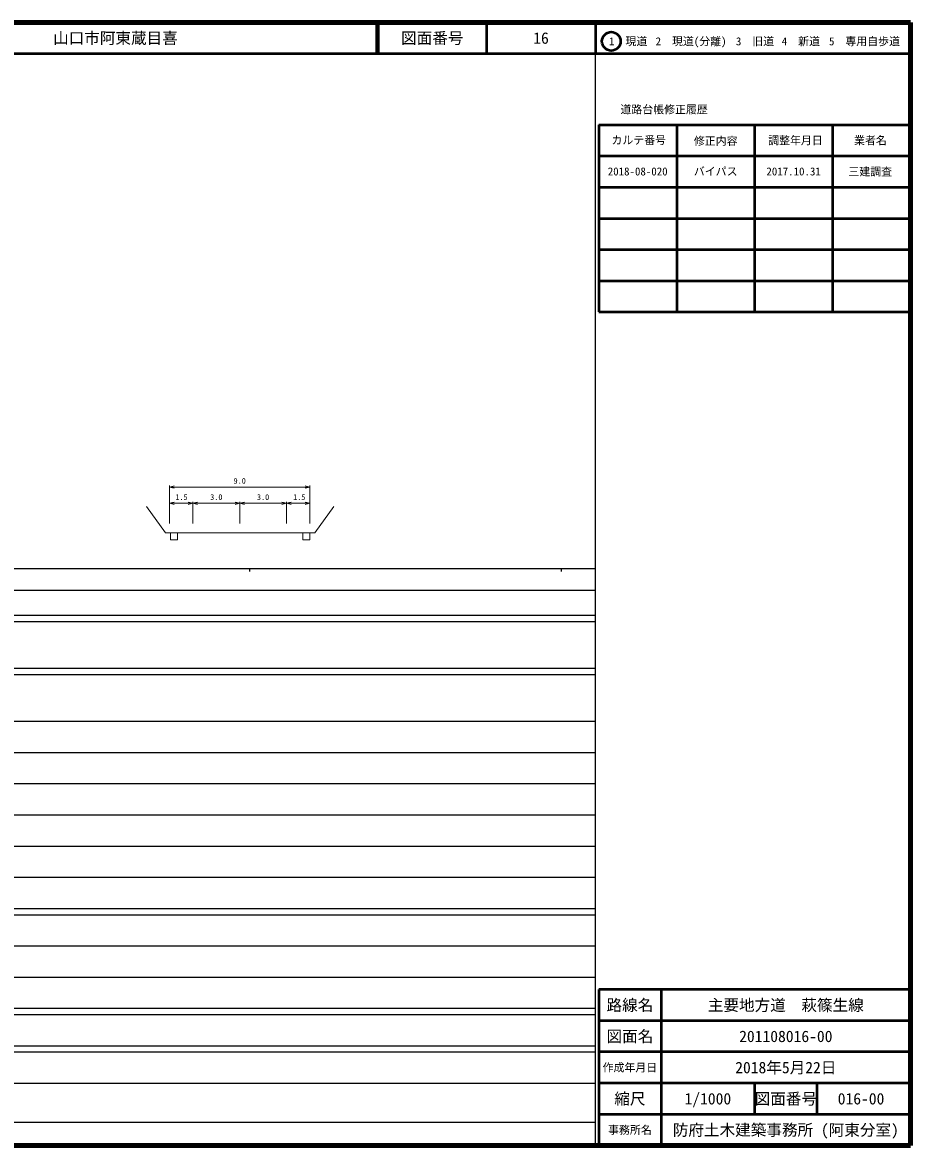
# Model space of a CAD drawing. Units: millimetres on the paper, enlarged 1000 times, with parts at other scales. Extents: x 40000 to 680000, y 20000 to 380000.
# Drawn here: x 395199 to 680000, y 20000 to 380000 of the extents above; entities that cross this region are included whole.
import ezdxf
from ezdxf.enums import TextEntityAlignment as Align

# ---------------------------------------------------------------- set-up
doc = ezdxf.new("R2010")
doc.units = ezdxf.units.MM
doc.header["$LTSCALE"] = 1000
for name, color, linetype, lineweight in [('M-BGD', 7, 'Continuous', 13), ('M-STR-HTXT', 7, 'Continuous', 13), ('M-TTL', 2, 'Continuous', 140), ('M-TTL-BAND', 7, 'Continuous', 25), ('M-TTL-FRAM', 2, 'Continuous', 50), ('M-TTL-LINE', 7, 'Continuous', 50)]:
    doc.layers.add(name, color=color, linetype=linetype, lineweight=lineweight)
doc.layers.add('M-TTL-TXT', color=7, linetype='Continuous')
doc.styles.add('ＭＳ ゴシック', font='')
doc.styles.get('ＭＳ ゴシック').set_extended_font_data('MS Gothic')

msp = doc.modelspace()

# ---------------------------------------------------------------- linework, layer by layer
at = {"layer": 'M-BGD'}
for p, q in [((442368, 231090), (443868, 231465)), ((442368, 231090), (487368, 231090)), ((442368, 231090), (443868, 230715)), ((487368, 231090), (485868, 231465)), ((487368, 231090), (485868, 230715)), ((487368, 219410), (487368, 231590)), ((434940, 224822), (441037, 216371)), ((442368, 219410), (442368, 226385)), ((442368, 225885), (443868, 226260)), ((442368, 225885), (449868, 225885)), ((442368, 225885), (443868, 225510)), ((449868, 225885), (448368, 226260)), ((449868, 225885), (448368, 225510)), ((449868, 219410), (449868, 226385)), ((449868, 219410), (449868, 226385)), ((449868, 225885), (451368, 226260)), ((449868, 225885), (464868, 225885)), ((449868, 225885), (451368, 225510)), ((464868, 225885), (463368, 226260)), ((464868, 225885), (463368, 225510)), ((464868, 219410), (464868, 226385)), ((464868, 219410), (464868, 226385)), ((464868, 225885), (466368, 226260)), ((464868, 225885), (479868, 225885)), ((464868, 225885), (466368, 225510)), ((479868, 225885), (478368, 226260)), ((479868, 225885), (478368, 225510)), ((479868, 219410), (479868, 226385)), ((479868, 219410), (479868, 226385)), ((479868, 225885), (481368, 226260)), ((479868, 225885), (487368, 225885)), ((479868, 225885), (481368, 225510)), ((487368, 225885), (485868, 226260)), ((487368, 225885), (485868, 225510)), ((487368, 219410), (487368, 226385)), ((441037, 216371), (442634, 216371)), ((442634, 216371), (442634, 214177)), ((442634, 216371), (444868, 216371)), ((449868, 216371), (444868, 216371)), ((444868, 214177), (444868, 216371)), ((464868, 216371), (449868, 216371)), ((479868, 216371), (464868, 216371)), ((485134, 216371), (479868, 216371)), ((485134, 216371), (485134, 214177)), ((485134, 216371), (487368, 216371)), ((487368, 216371), (488966, 216371)), ((487368, 214177), (487368, 216371)), ((442634, 214177), (444868, 214177)), ((485134, 214177), (487368, 214177))]:
    msp.add_line(p, q, dxfattribs=at)
at = {"layer": 'M-STR-HTXT'}
for p, q in [((442368, 219410), (442368, 231590)), ((487368, 219410), (487368, 226385)), ((495062, 224822), (488966, 216371))]:
    msp.add_line(p, q, dxfattribs=at)
at = {"layer": 'M-TTL'}
for p, q in [((680000, 380000), (40000, 380000)), ((680000, 20000), (680000, 380000)), ((40000, 20000), (680000, 20000))]:
    msp.add_line(p, q, dxfattribs=at)
at = {"layer": 'M-TTL-BAND'}
for p, q in [((579000, 20000), (579000, 370000)), ((40000, 205000), (579000, 205000)), ((468000, 205000), (468000, 204000)), ((568000, 205000), (568000, 204000)), ((68000, 198000), (579000, 198000)), ((40000, 190000), (579000, 190000)), ((40000, 188000), (579000, 188000)), ((40000, 173000), (579000, 173000)), ((40000, 171000), (579000, 171000)), ((40000, 156000), (579000, 156000)), ((46000, 146000), (579000, 146000)), ((52000, 136000), (579000, 136000)), ((46000, 126000), (579000, 126000)), ((52000, 116000), (579000, 116000)), ((46000, 106000), (579000, 106000)), ((40000, 96000), (579000, 96000)), ((40000, 94000), (579000, 94000)), ((49000, 84000), (579000, 84000)), ((40000, 74000), (579000, 74000)), ((40000, 64000), (579000, 64000)), ((40000, 62000), (579000, 62000)), ((40000, 52000), (579000, 52000)), ((40000, 50000), (579000, 50000)), ((40000, 40000), (579000, 40000)), ((68000, 27500), (579000, 27500))]:
    msp.add_line(p, q, dxfattribs=at)
at = {"layer": 'M-TTL-FRAM'}
for p, q in [((580000, 347197), (580000, 287197)), ((580000, 347197), (680000, 347197)), ((580000, 287197), (680000, 287197)), ((680000, 70000), (580000, 70000)), ((580000, 70000), (580000, 20000))]:
    msp.add_line(p, q, dxfattribs=at)
at = {"layer": 'M-TTL-LINE'}
for p, q in [((508747, 380000), (508747, 370000)), ((509247, 380000), (509247, 370000)), ((543997, 380000), (543997, 370000)), ((579000, 380000), (579000, 370000)), ((40000, 370000), (680000, 370000)), ((605000, 347197), (605000, 287197)), ((630000, 347197), (630000, 287197)), ((655000, 347197), (655000, 287197)), ((580000, 337197), (680000, 337197)), ((580000, 327197), (680000, 327197)), ((580000, 317197), (680000, 317197)), ((580000, 307197), (680000, 307197)), ((580000, 297197), (680000, 297197)), ((600000, 70000), (600000, 20000)), ((680000, 60000), (580000, 60000)), ((680000, 50000), (580000, 50000)), ((680000, 40000), (580000, 40000)), ((630000, 40000), (630000, 30000)), ((650000, 40000), (650000, 30000)), ((680000, 30000), (580000, 30000))]:
    msp.add_line(p, q, dxfattribs=at)
msp.add_circle((584031, 373958), 3000, dxfattribs=at)

# ---------------------------------------------------------------- texts
at = {"layer": 'M-BGD', "style": 'ＭＳ ゴシック'}
for s, p in [('9.0', (464868, 231590)), ('1.5', (446212, 226385)), ('3.0', (457368, 226385)), ('3.0', (472368, 226385)), ('1.5', (483985, 226385))]:
    msp.add_text(s, height=1833, dxfattribs=at).set_placement(p, align=Align.BOTTOM_CENTER)
at = {"layer": 'M-TTL-TXT', "style": 'ＭＳ ゴシック'}
msp.add_text('山口市阿東蔵目喜', height=3666, dxfattribs=at).set_placement((405024, 375000), align=Align.MIDDLE_LEFT)
for s, height, p in [('図面番号', 3666, (526622, 375000)), ('16', 3666, (561497, 375000)), ('1\u3000現道', 2566, (589448, 373958)), ('2\u3000現道(分離)', 2566, (609619, 373958)), ('3\u3000旧道', 2566, (630121, 373958)), ('4\u3000新道', 2566, (644824, 373958)), ('5\u3000専用自歩道', 2566, (665228, 373958)), ('道路台帳修正履歴', 2566, (600968, 352113)), ('カルテ番号', 2566, (592839, 342277)), ('修正内容', 2566, (617509, 342023)), ('調整年月日', 2566, (643089, 342197)), ('業者名', 2566, (667134, 342197)), ('2018-08-020', 2566, (592500, 332245)), ('バイパス', 2566, (617500, 332245)), ('2017.10.31', 2566, (642500, 332245)), ('三建調査', 2566, (667077, 332189)), ('路線名', 3666, (590000, 65000)), ('路線名', 3666, (590000, 65000)), ('主要地方道\u3000萩篠生線', 3666, (640000, 65000)), ('図面名', 3666, (590000, 55000)), ('図面名', 3666, (590000, 55000)), ('201108016-00', 3666, (640000, 55000)), ('2018年5月22日', 3666, (640000, 45000)), ('作成年月日', 2566, (590000, 45000)), ('作成年月日', 2566, (590000, 45000)), ('縮尺', 3666, (590000, 35000)), ('縮尺', 3666, (590000, 35000)), ('1/1000', 3666, (615000, 35000)), ('図面番号', 3666, (640000, 35000)), ('図面番号', 3666, (640000, 35000)), ('016-00', 3666, (664125, 35000)), ('事務所名', 2566, (590000, 25000)), ('事務所名', 2566, (590000, 25000)), ('防府土木建築事務所 (阿東分室)', 3666, (640000, 25000))]:
    msp.add_text(s, height=height, dxfattribs=at).set_placement(p, align=Align.MIDDLE_CENTER)

doc.saveas('drawing.dxf')
